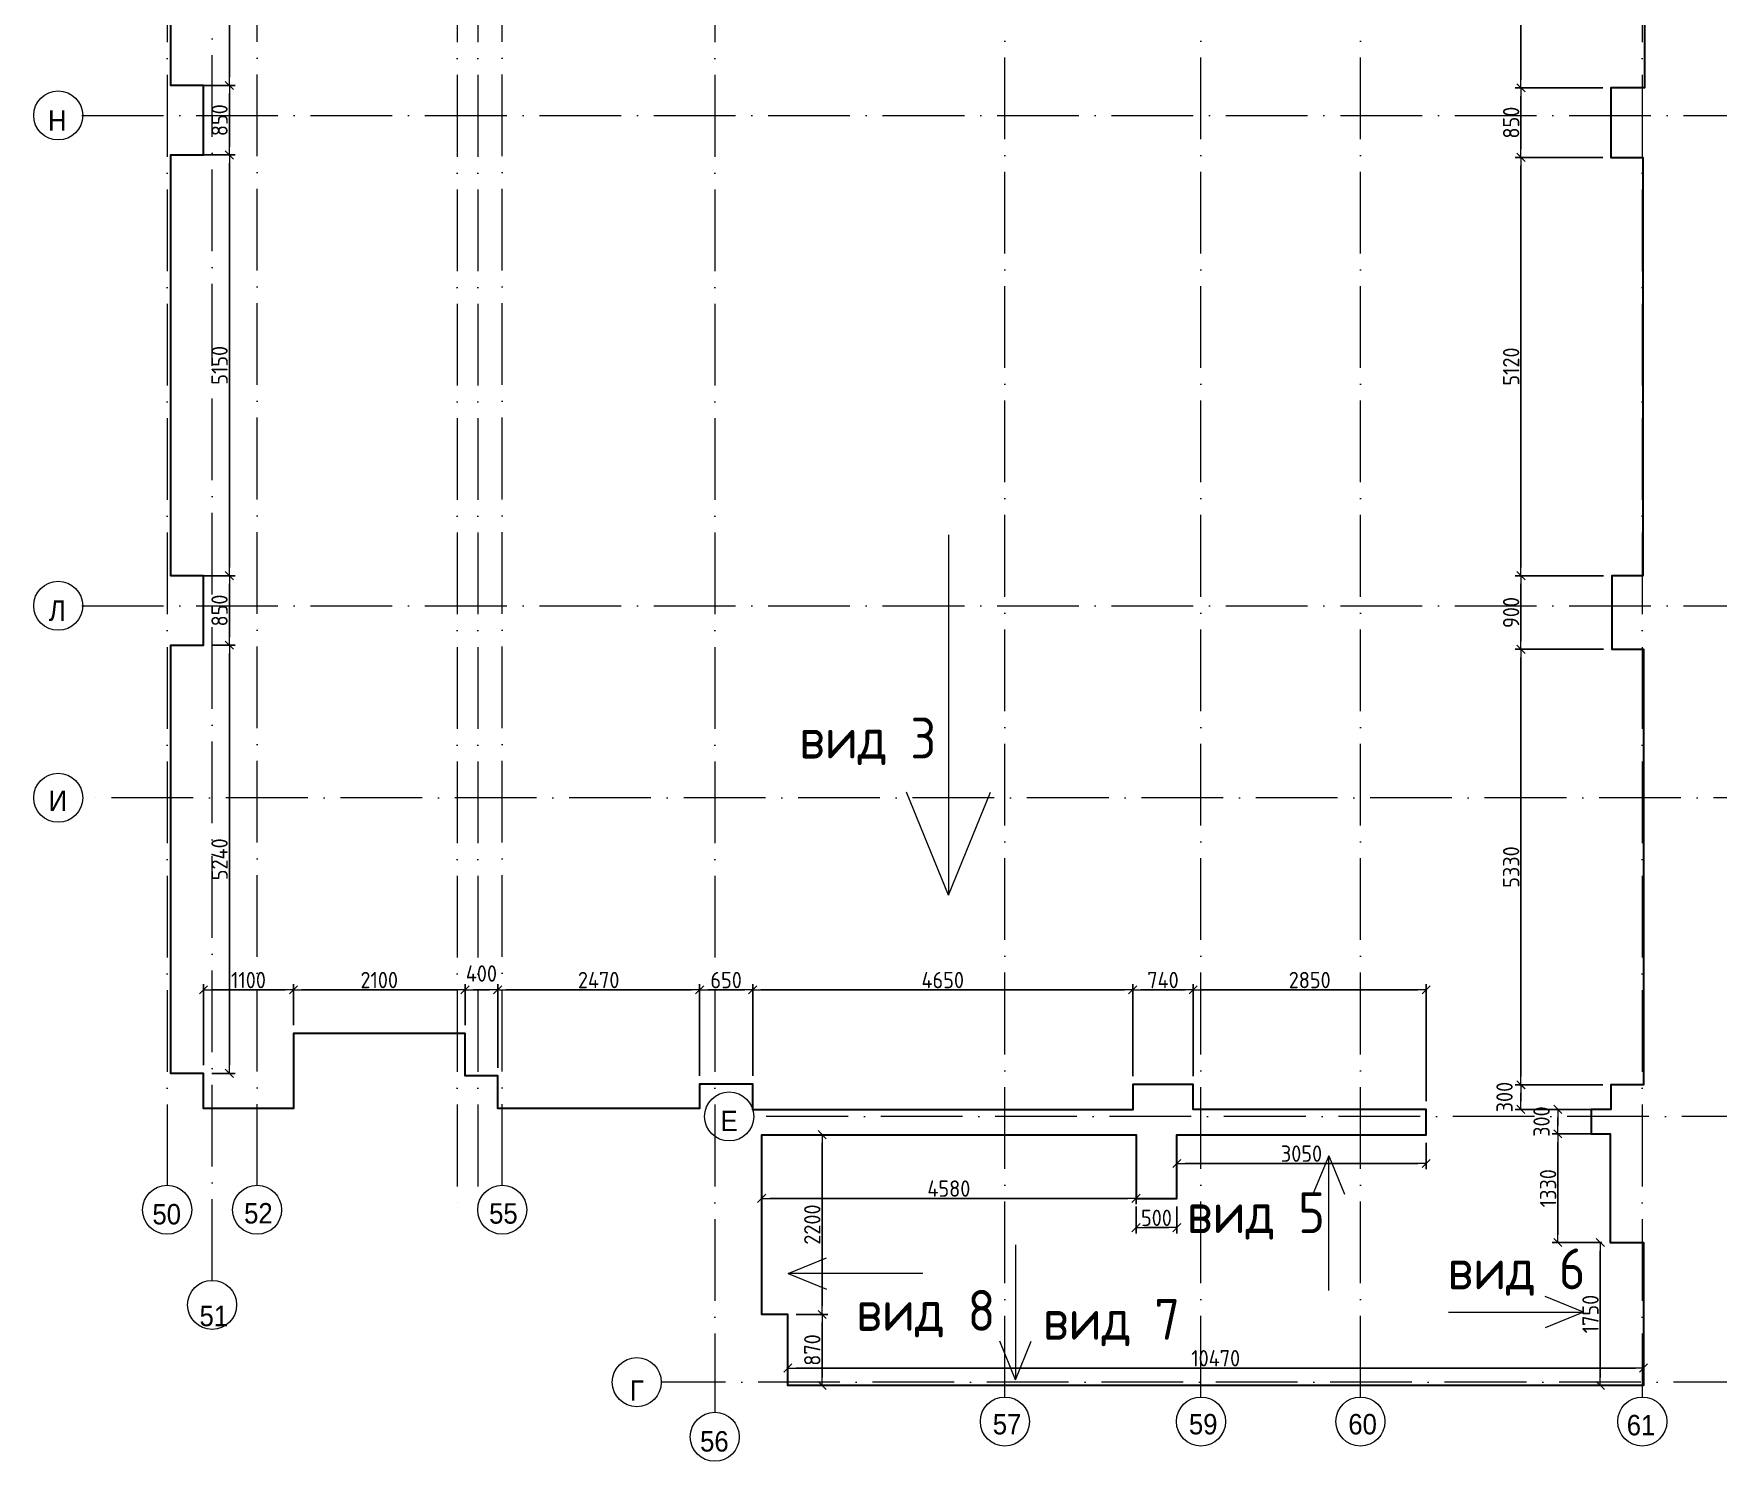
# Model space of a CAD drawing. Header units: millimetres. Extents: x 209 to 1046824, y -248937 to 510758.
# Drawn here: x 19713 to 40326, y -171466 to -153995 of the extents above; entities that cross this region are included whole.
import ezdxf

# ---------------------------------------------------------------- set-up
doc = ezdxf.new("R2010")
doc.units = ezdxf.units.MM
doc.linetypes.add('50_200_ШТРИХ_1Т_ш5_п1_п1_', pattern=[1400, 1000, -200, 0, -200])
for name, color, linetype, lineweight, true_color in [('Оси-1', 7, 'Continuous', 20, 0xaaaaaa), ('Оси-2', 7, 'Continuous', 9, 0xaaaaaa), ('Оси-3', 7, '50_200_ШТРИХ_1Т_ш5_п1_п1_', 9, 0xaaaaaa)]:
    doc.layers.add(name, color=color, linetype=linetype, lineweight=lineweight, true_color=true_color)
doc.layers.add('Основные линии', color=7, linetype='Continuous', lineweight=30)
doc.layers.add('Размеры', color=7, linetype='Continuous', lineweight=15)
doc.styles.add('Arial', font='arial.ttf', dxfattribs={"width": 0.9, "height": 500})
doc.styles.add('СПДС', font='isocpeur.ttf', dxfattribs={"width": 0.9})
doc.dimstyles.new('Размера А3', dxfattribs={"dimtxt": 200, "dimasz": 100, "dimexe": 70, "dimexo": 100, "dimgap": 20, "dimtad": 1, "dimdec": 0, "dimrnd": 10, "dimzin": 0, "dimdsep": 46, "dimtxsty": 'СПДС', "dimblk": 'ARROWHEAD_6', "dimcen": 1, "dimclrd": 256, "dimclre": 256, "dimclrt": 256, "dimazin": 0, "dimtfac": 1, "dimtdec": 0, "dimtmove": 2, "dimatfit": 3, "dimfxl": 1, "dimtolj": 1, "dimtzin": 0, "dimarcsym": 0})

# ---------------------------------------------------------------- blocks, each defined once
blk = doc.blocks.new('Ось сетки - Круг_Ø6_00__ISO-2_5_0_9K_-17386508-АИ_План этажа Радиаторы_2')
at = {"layer": 'Оси-1'}
blk.add_circle((0, 0), 3, dxfattribs=at)
blk = doc.blocks.new('ARROWHEAD_6')
at = {"color": 0, "linetype": 'Continuous'}
for p, q in [((0, 0), (-1, 0)), ((-0.5, -0.5), (0.5, 0.5))]:
    blk.add_line(p, q, dxfattribs=at)
blk = doc.blocks.new('*D2123')
at = {"layer": 'Defpoints', "color": 0, "lineweight": 30, "transparency": 16777216}
for p in [(21791, -161479), (22107, -161479), (21791, -166719)]:
    blk.add_point(p, dxfattribs=at)
at = {"layer": 'Размеры', "lineweight": -2, "transparency": 16777216}
for p, q in [((21891, -161479), (22177, -161479)), ((22107, -166619), (22107, -161579)), ((21891, -166719), (22177, -166719))]:
    blk.add_line(p, q, dxfattribs=at)
at = {"layer": 'Размеры', "lineweight": -2, "transparency": 16777216, "xscale": 100, "yscale": 100, "zscale": 100}
for p, rotation in [((22107, -161479), 90), ((22107, -166719), 270)]:
    blk.add_blockref('ARROWHEAD_6', p, dxfattribs=dict(at, rotation=rotation))
at = {"layer": 'Размеры', "transparency": 16777216, "insert": (21987, -164099), "char_height": 200, "attachment_point": 5, "rotation": 90, "style": 'СПДС'}
blk.add_mtext('\\A1;5240', dxfattribs=at)
blk = doc.blocks.new('*D2124')
at = {"layer": 'Defpoints', "color": 0, "lineweight": 30, "transparency": 16777216}
for p in [(21791, -160629), (22107, -160629), (21791, -161479)]:
    blk.add_point(p, dxfattribs=at)
at = {"layer": 'Размеры', "lineweight": -2, "transparency": 16777216}
for p, q in [((21891, -160629), (22177, -160629)), ((22107, -161379), (22107, -160729)), ((21891, -161479), (22177, -161479))]:
    blk.add_line(p, q, dxfattribs=at)
at = {"layer": 'Размеры', "lineweight": -2, "transparency": 16777216, "xscale": 100, "yscale": 100, "zscale": 100}
for p, rotation in [((22107, -160629), 90), ((22107, -161479), 270)]:
    blk.add_blockref('ARROWHEAD_6', p, dxfattribs=dict(at, rotation=rotation))
at = {"layer": 'Размеры', "transparency": 16777216, "insert": (21987, -161054), "char_height": 200, "attachment_point": 5, "rotation": 90, "style": 'СПДС'}
blk.add_mtext('\\A1;850', dxfattribs=at)
blk = doc.blocks.new('*D2125')
at = {"layer": 'Defpoints', "color": 0, "lineweight": 30, "transparency": 16777216}
for p in [(21391, -155479), (22107, -155479), (21391, -160629)]:
    blk.add_point(p, dxfattribs=at)
at = {"layer": 'Размеры', "lineweight": -2, "transparency": 16777216}
for p, q in [((21491, -155479), (22177, -155479)), ((22107, -160529), (22107, -155579)), ((21491, -160629), (22177, -160629))]:
    blk.add_line(p, q, dxfattribs=at)
at = {"layer": 'Размеры', "lineweight": -2, "transparency": 16777216, "xscale": 100, "yscale": 100, "zscale": 100}
for p, rotation in [((22107, -155479), 90), ((22107, -160629), 270)]:
    blk.add_blockref('ARROWHEAD_6', p, dxfattribs=dict(at, rotation=rotation))
at = {"layer": 'Размеры', "transparency": 16777216, "insert": (21987, -158054), "char_height": 200, "attachment_point": 5, "rotation": 90, "style": 'СПДС'}
blk.add_mtext('\\A1;5150', dxfattribs=at)
blk = doc.blocks.new('*D2126')
at = {"layer": 'Defpoints', "color": 0, "lineweight": 30, "transparency": 16777216}
for p in [(21791, -154629), (22107, -154629), (21791, -155479)]:
    blk.add_point(p, dxfattribs=at)
at = {"layer": 'Размеры', "lineweight": -2, "transparency": 16777216}
for p, q in [((21891, -154629), (22177, -154629)), ((22107, -155379), (22107, -154729)), ((21891, -155479), (22177, -155479))]:
    blk.add_line(p, q, dxfattribs=at)
at = {"layer": 'Размеры', "lineweight": -2, "transparency": 16777216, "xscale": 100, "yscale": 100, "zscale": 100}
for p, rotation in [((22107, -154629), 90), ((22107, -155479), 270)]:
    blk.add_blockref('ARROWHEAD_6', p, dxfattribs=dict(at, rotation=rotation))
at = {"layer": 'Размеры', "transparency": 16777216, "insert": (21987, -155054), "char_height": 200, "attachment_point": 5, "rotation": 90, "style": 'СПДС'}
blk.add_mtext('\\A1;850', dxfattribs=at)
blk = doc.blocks.new('*D2127')
at = {"layer": 'Defpoints', "color": 0, "lineweight": 30, "transparency": 16777216}
for p in [(21391, -149489), (22107, -149489), (21391, -154629)]:
    blk.add_point(p, dxfattribs=at)
at = {"layer": 'Размеры', "lineweight": -2, "transparency": 16777216}
for p, q in [((21491, -149489), (22177, -149489)), ((22107, -154529), (22107, -149589)), ((21491, -154629), (22177, -154629))]:
    blk.add_line(p, q, dxfattribs=at)
at = {"layer": 'Размеры', "lineweight": -2, "transparency": 16777216, "xscale": 100, "yscale": 100, "zscale": 100}
for p, rotation in [((22107, -149489), 90), ((22107, -154629), 270)]:
    blk.add_blockref('ARROWHEAD_6', p, dxfattribs=dict(at, rotation=rotation))
at = {"layer": 'Размеры', "transparency": 16777216, "insert": (21987, -152059), "char_height": 200, "attachment_point": 5, "rotation": 90, "style": 'СПДС'}
blk.add_mtext('\\A1;5140', dxfattribs=at)
blk = doc.blocks.new('*D2145')
at = {"layer": 'Defpoints', "color": 0, "lineweight": 30, "transparency": 16777216}
for p in [(39011, -149509), (37911, -154659), (39011, -154659)]:
    blk.add_point(p, dxfattribs=at)
at = {"layer": 'Размеры', "lineweight": -2, "transparency": 16777216}
for p, q in [((38911, -149509), (37841, -149509)), ((37911, -149609), (37911, -154559)), ((38911, -154659), (37841, -154659))]:
    blk.add_line(p, q, dxfattribs=at)
at = {"layer": 'Размеры', "lineweight": -2, "transparency": 16777216, "xscale": 100, "yscale": 100, "zscale": 100}
for p, rotation in [((37911, -149509), 90), ((37911, -154659), 270)]:
    blk.add_blockref('ARROWHEAD_6', p, dxfattribs=dict(at, rotation=rotation))
at = {"layer": 'Размеры', "transparency": 16777216, "insert": (37791, -152084), "char_height": 200, "attachment_point": 5, "rotation": 90, "style": 'СПДС'}
blk.add_mtext('\\A1;5150', dxfattribs=at)
blk = doc.blocks.new('*D2146')
at = {"layer": 'Defpoints', "color": 0, "lineweight": 30, "transparency": 16777216}
for p in [(39011, -154659), (37911, -155509), (39011, -155509)]:
    blk.add_point(p, dxfattribs=at)
at = {"layer": 'Размеры', "lineweight": -2, "transparency": 16777216}
for p, q in [((38911, -154659), (37841, -154659)), ((37911, -154759), (37911, -155409)), ((38911, -155509), (37841, -155509))]:
    blk.add_line(p, q, dxfattribs=at)
at = {"layer": 'Размеры', "lineweight": -2, "transparency": 16777216, "xscale": 100, "yscale": 100, "zscale": 100}
for p, rotation in [((37911, -154659), 90), ((37911, -155509), 270)]:
    blk.add_blockref('ARROWHEAD_6', p, dxfattribs=dict(at, rotation=rotation))
at = {"layer": 'Размеры', "transparency": 16777216, "insert": (37791, -155084), "char_height": 200, "attachment_point": 5, "rotation": 90, "style": 'СПДС'}
blk.add_mtext('\\A1;850', dxfattribs=at)
blk = doc.blocks.new('*D2147')
at = {"layer": 'Defpoints', "color": 0, "lineweight": 30, "transparency": 16777216}
for p in [(39011, -155509), (37911, -160629), (39021, -160629)]:
    blk.add_point(p, dxfattribs=at)
at = {"layer": 'Размеры', "lineweight": -2, "transparency": 16777216}
for p, q in [((38911, -155509), (37841, -155509)), ((37911, -155609), (37911, -160529)), ((38921, -160629), (37841, -160629))]:
    blk.add_line(p, q, dxfattribs=at)
at = {"layer": 'Размеры', "lineweight": -2, "transparency": 16777216, "xscale": 100, "yscale": 100, "zscale": 100}
for p, rotation in [((37911, -155509), 90), ((37911, -160629), 270)]:
    blk.add_blockref('ARROWHEAD_6', p, dxfattribs=dict(at, rotation=rotation))
at = {"layer": 'Размеры', "transparency": 16777216, "insert": (37791, -158069), "char_height": 200, "attachment_point": 5, "rotation": 90, "style": 'СПДС'}
blk.add_mtext('\\A1;5120', dxfattribs=at)
blk = doc.blocks.new('*D2148')
at = {"layer": 'Defpoints', "color": 0, "lineweight": 30, "transparency": 16777216}
for p in [(39021, -160629), (37911, -161529), (39021, -161529)]:
    blk.add_point(p, dxfattribs=at)
at = {"layer": 'Размеры', "lineweight": -2, "transparency": 16777216}
for p, q in [((38921, -160629), (37841, -160629)), ((37911, -160729), (37911, -161429)), ((38921, -161529), (37841, -161529))]:
    blk.add_line(p, q, dxfattribs=at)
at = {"layer": 'Размеры', "lineweight": -2, "transparency": 16777216, "xscale": 100, "yscale": 100, "zscale": 100}
for p, rotation in [((37911, -160629), 90), ((37911, -161529), 270)]:
    blk.add_blockref('ARROWHEAD_6', p, dxfattribs=dict(at, rotation=rotation))
at = {"layer": 'Размеры', "transparency": 16777216, "insert": (37791, -161079), "char_height": 200, "attachment_point": 5, "rotation": 90, "style": 'СПДС'}
blk.add_mtext('\\A1;900', dxfattribs=at)
blk = doc.blocks.new('*D2149')
at = {"layer": 'Defpoints', "color": 0, "lineweight": 30, "transparency": 16777216}
for p in [(39021, -161529), (37911, -166859), (39011, -166859)]:
    blk.add_point(p, dxfattribs=at)
at = {"layer": 'Размеры', "lineweight": -2, "transparency": 16777216}
for p, q in [((38921, -161529), (37841, -161529)), ((37911, -161629), (37911, -166759)), ((38911, -166859), (37841, -166859))]:
    blk.add_line(p, q, dxfattribs=at)
at = {"layer": 'Размеры', "lineweight": -2, "transparency": 16777216, "xscale": 100, "yscale": 100, "zscale": 100}
for p, rotation in [((37911, -161529), 90), ((37911, -166859), 270)]:
    blk.add_blockref('ARROWHEAD_6', p, dxfattribs=dict(at, rotation=rotation))
at = {"layer": 'Размеры', "transparency": 16777216, "insert": (37791, -164194), "char_height": 200, "attachment_point": 5, "rotation": 90, "style": 'СПДС'}
blk.add_mtext('\\A1;5330', dxfattribs=at)
blk = doc.blocks.new('*D2150')
at = {"layer": 'Defpoints', "color": 0, "lineweight": 30, "transparency": 16777216}
for p in [(22891, -165697), (22891, -166229), (21791, -166719)]:
    blk.add_point(p, dxfattribs=at)
at = {"layer": 'Размеры', "lineweight": -2, "transparency": 16777216}
for p, q in [((21791, -166619), (21791, -165627)), ((21891, -165697), (22791, -165697)), ((22891, -166129), (22891, -165627))]:
    blk.add_line(p, q, dxfattribs=at)
at = {"layer": 'Размеры', "lineweight": -2, "transparency": 16777216, "xscale": 100, "yscale": 100, "zscale": 100, "rotation": 180}
blk.add_blockref('ARROWHEAD_6', (21791, -165697), dxfattribs=at)
at = {"layer": 'Размеры', "lineweight": -2, "transparency": 16777216, "xscale": 100, "yscale": 100, "zscale": 100}
blk.add_blockref('ARROWHEAD_6', (22891, -165697), dxfattribs=at)
at = {"layer": 'Размеры', "transparency": 16777216, "insert": (22341, -165577), "char_height": 200, "attachment_point": 5, "style": 'СПДС'}
blk.add_mtext('\\A1;1100', dxfattribs=at)
blk = doc.blocks.new('*D2151')
at = {"layer": 'Defpoints', "color": 0, "lineweight": 30, "transparency": 16777216}
for p in [(24991, -165697), (22891, -166229), (24991, -166229)]:
    blk.add_point(p, dxfattribs=at)
at = {"layer": 'Размеры', "lineweight": -2, "transparency": 16777216}
for p, q in [((22891, -166129), (22891, -165627)), ((22991, -165697), (24891, -165697)), ((24991, -166129), (24991, -165627))]:
    blk.add_line(p, q, dxfattribs=at)
at = {"layer": 'Размеры', "lineweight": -2, "transparency": 16777216, "xscale": 100, "yscale": 100, "zscale": 100, "rotation": 180}
blk.add_blockref('ARROWHEAD_6', (22891, -165697), dxfattribs=at)
at = {"layer": 'Размеры', "lineweight": -2, "transparency": 16777216, "xscale": 100, "yscale": 100, "zscale": 100}
blk.add_blockref('ARROWHEAD_6', (24991, -165697), dxfattribs=at)
at = {"layer": 'Размеры', "transparency": 16777216, "insert": (23941, -165577), "char_height": 200, "attachment_point": 5, "style": 'СПДС'}
blk.add_mtext('\\A1;2100', dxfattribs=at)
blk = doc.blocks.new('*D2152')
at = {"layer": 'Defpoints', "color": 0, "lineweight": 30, "transparency": 16777216}
for p in [(25391, -165697), (24991, -166229), (25391, -166749)]:
    blk.add_point(p, dxfattribs=at)
at = {"layer": 'Размеры', "lineweight": -2, "transparency": 16777216}
for p, q in [((24991, -166129), (24991, -165627)), ((25091, -165697), (25291, -165697)), ((25391, -166649), (25391, -165627))]:
    blk.add_line(p, q, dxfattribs=at)
at = {"layer": 'Размеры', "lineweight": -2, "transparency": 16777216, "xscale": 100, "yscale": 100, "zscale": 100, "rotation": 180}
blk.add_blockref('ARROWHEAD_6', (24991, -165697), dxfattribs=at)
at = {"layer": 'Размеры', "lineweight": -2, "transparency": 16777216, "xscale": 100, "yscale": 100, "zscale": 100}
blk.add_blockref('ARROWHEAD_6', (25391, -165697), dxfattribs=at)
at = {"layer": 'Размеры', "transparency": 16777216, "insert": (25191, -165497), "char_height": 200, "attachment_point": 5, "style": 'СПДС'}
blk.add_mtext('\\A1;400', dxfattribs=at)
blk = doc.blocks.new('*D2153')
at = {"layer": 'Defpoints', "color": 0, "lineweight": 30, "transparency": 16777216}
for p in [(27861, -165697), (25391, -166749), (27861, -166849)]:
    blk.add_point(p, dxfattribs=at)
at = {"layer": 'Размеры', "lineweight": -2, "transparency": 16777216}
for p, q in [((25391, -166649), (25391, -165627)), ((25491, -165697), (27761, -165697)), ((27861, -166749), (27861, -165627))]:
    blk.add_line(p, q, dxfattribs=at)
at = {"layer": 'Размеры', "lineweight": -2, "transparency": 16777216, "xscale": 100, "yscale": 100, "zscale": 100, "rotation": 180}
blk.add_blockref('ARROWHEAD_6', (25391, -165697), dxfattribs=at)
at = {"layer": 'Размеры', "lineweight": -2, "transparency": 16777216, "xscale": 100, "yscale": 100, "zscale": 100}
blk.add_blockref('ARROWHEAD_6', (27861, -165697), dxfattribs=at)
at = {"layer": 'Размеры', "transparency": 16777216, "insert": (26626, -165577), "char_height": 200, "attachment_point": 5, "style": 'СПДС'}
blk.add_mtext('\\A1;2470', dxfattribs=at)
blk = doc.blocks.new('*D2154')
at = {"layer": 'Defpoints', "color": 0, "lineweight": 30, "transparency": 16777216}
for p in [(28511, -165697), (27861, -166849), (28511, -166849)]:
    blk.add_point(p, dxfattribs=at)
at = {"layer": 'Размеры', "lineweight": -2, "transparency": 16777216}
for p, q in [((27861, -166749), (27861, -165627)), ((27961, -165697), (28411, -165697)), ((28511, -166749), (28511, -165627))]:
    blk.add_line(p, q, dxfattribs=at)
at = {"layer": 'Размеры', "lineweight": -2, "transparency": 16777216, "xscale": 100, "yscale": 100, "zscale": 100, "rotation": 180}
blk.add_blockref('ARROWHEAD_6', (27861, -165697), dxfattribs=at)
at = {"layer": 'Размеры', "lineweight": -2, "transparency": 16777216, "xscale": 100, "yscale": 100, "zscale": 100}
blk.add_blockref('ARROWHEAD_6', (28511, -165697), dxfattribs=at)
at = {"layer": 'Размеры', "transparency": 16777216, "insert": (28186, -165577), "char_height": 200, "attachment_point": 5, "style": 'СПДС'}
blk.add_mtext('\\A1;650', dxfattribs=at)
blk = doc.blocks.new('*D2155')
at = {"layer": 'Defpoints', "color": 0, "lineweight": 30, "transparency": 16777216}
for p in [(33161, -165697), (28511, -166849), (33161, -166849)]:
    blk.add_point(p, dxfattribs=at)
at = {"layer": 'Размеры', "lineweight": -2, "transparency": 16777216}
for p, q in [((28511, -166749), (28511, -165627)), ((28611, -165697), (33061, -165697)), ((33161, -166749), (33161, -165627))]:
    blk.add_line(p, q, dxfattribs=at)
at = {"layer": 'Размеры', "lineweight": -2, "transparency": 16777216, "xscale": 100, "yscale": 100, "zscale": 100, "rotation": 180}
blk.add_blockref('ARROWHEAD_6', (28511, -165697), dxfattribs=at)
at = {"layer": 'Размеры', "lineweight": -2, "transparency": 16777216, "xscale": 100, "yscale": 100, "zscale": 100}
blk.add_blockref('ARROWHEAD_6', (33161, -165697), dxfattribs=at)
at = {"layer": 'Размеры', "transparency": 16777216, "insert": (30836, -165577), "char_height": 200, "attachment_point": 5, "style": 'СПДС'}
blk.add_mtext('\\A1;4650', dxfattribs=at)
blk = doc.blocks.new('*D2156')
at = {"layer": 'Defpoints', "color": 0, "lineweight": 30, "transparency": 16777216}
for p in [(33901, -165697), (33161, -166854), (33901, -166854)]:
    blk.add_point(p, dxfattribs=at)
at = {"layer": 'Размеры', "lineweight": -2, "transparency": 16777216}
for p, q in [((33161, -166754), (33161, -165627)), ((33261, -165697), (33801, -165697)), ((33901, -166754), (33901, -165627))]:
    blk.add_line(p, q, dxfattribs=at)
at = {"layer": 'Размеры', "lineweight": -2, "transparency": 16777216, "xscale": 100, "yscale": 100, "zscale": 100, "rotation": 180}
blk.add_blockref('ARROWHEAD_6', (33161, -165697), dxfattribs=at)
at = {"layer": 'Размеры', "lineweight": -2, "transparency": 16777216, "xscale": 100, "yscale": 100, "zscale": 100}
blk.add_blockref('ARROWHEAD_6', (33901, -165697), dxfattribs=at)
at = {"layer": 'Размеры', "transparency": 16777216, "insert": (33531, -165577), "char_height": 200, "attachment_point": 5, "style": 'СПДС'}
blk.add_mtext('\\A1;740', dxfattribs=at)
blk = doc.blocks.new('*D2157')
at = {"layer": 'Defpoints', "color": 0, "lineweight": 30, "transparency": 16777216}
for p in [(36751, -165697), (33901, -166854), (36751, -167159)]:
    blk.add_point(p, dxfattribs=at)
at = {"layer": 'Размеры', "lineweight": -2, "transparency": 16777216}
for p, q in [((33901, -166754), (33901, -165627)), ((34001, -165697), (36651, -165697)), ((36751, -167059), (36751, -165627))]:
    blk.add_line(p, q, dxfattribs=at)
at = {"layer": 'Размеры', "lineweight": -2, "transparency": 16777216, "xscale": 100, "yscale": 100, "zscale": 100, "rotation": 180}
blk.add_blockref('ARROWHEAD_6', (33901, -165697), dxfattribs=at)
at = {"layer": 'Размеры', "lineweight": -2, "transparency": 16777216, "xscale": 100, "yscale": 100, "zscale": 100}
blk.add_blockref('ARROWHEAD_6', (36751, -165697), dxfattribs=at)
at = {"layer": 'Размеры', "transparency": 16777216, "insert": (35326, -165577), "char_height": 200, "attachment_point": 5, "style": 'СПДС'}
blk.add_mtext('\\A1;2850', dxfattribs=at)
blk = doc.blocks.new('*D2158')
at = {"layer": 'Defpoints', "color": 0, "lineweight": 30, "transparency": 16777216}
for p in [(28621, -167793), (33201, -167859), (33201, -168249)]:
    blk.add_point(p, dxfattribs=at)
at = {"layer": 'Размеры', "lineweight": -2, "transparency": 16777216}
for p, q in [((28621, -167893), (28621, -168319)), ((33201, -167959), (33201, -168319)), ((28721, -168249), (33101, -168249))]:
    blk.add_line(p, q, dxfattribs=at)
at = {"layer": 'Размеры', "lineweight": -2, "transparency": 16777216, "xscale": 100, "yscale": 100, "zscale": 100, "rotation": 180}
blk.add_blockref('ARROWHEAD_6', (28621, -168249), dxfattribs=at)
at = {"layer": 'Размеры', "lineweight": -2, "transparency": 16777216, "xscale": 100, "yscale": 100, "zscale": 100}
blk.add_blockref('ARROWHEAD_6', (33201, -168249), dxfattribs=at)
at = {"layer": 'Размеры', "transparency": 16777216, "insert": (30911, -168129), "char_height": 200, "attachment_point": 5, "style": 'СПДС'}
blk.add_mtext('\\A1;4580', dxfattribs=at)
blk = doc.blocks.new('*D2159')
at = {"layer": 'Defpoints', "color": 0, "lineweight": 30, "transparency": 16777216}
for p in [(33201, -168249), (33701, -168249), (33701, -168607)]:
    blk.add_point(p, dxfattribs=at)
at = {"layer": 'Размеры', "lineweight": -2, "transparency": 16777216}
for p, q in [((33201, -168349), (33201, -168677)), ((33701, -168349), (33701, -168677)), ((33301, -168607), (33601, -168607))]:
    blk.add_line(p, q, dxfattribs=at)
at = {"layer": 'Размеры', "lineweight": -2, "transparency": 16777216, "xscale": 100, "yscale": 100, "zscale": 100, "rotation": 180}
blk.add_blockref('ARROWHEAD_6', (33201, -168607), dxfattribs=at)
at = {"layer": 'Размеры', "lineweight": -2, "transparency": 16777216, "xscale": 100, "yscale": 100, "zscale": 100}
blk.add_blockref('ARROWHEAD_6', (33701, -168607), dxfattribs=at)
at = {"layer": 'Размеры', "transparency": 16777216, "insert": (33451, -168487), "char_height": 200, "attachment_point": 5, "style": 'СПДС'}
blk.add_mtext('\\A1;500', dxfattribs=at)
blk = doc.blocks.new('*D2160')
at = {"layer": 'Defpoints', "color": 0, "lineweight": 30, "transparency": 16777216}
for p in [(36751, -167469), (36751, -167821), (33701, -168249)]:
    blk.add_point(p, dxfattribs=at)
at = {"layer": 'Размеры', "lineweight": -2, "transparency": 16777216}
for p, q in [((36751, -167569), (36751, -167891)), ((33701, -168149), (33701, -167751)), ((33801, -167821), (36651, -167821))]:
    blk.add_line(p, q, dxfattribs=at)
at = {"layer": 'Размеры', "lineweight": -2, "transparency": 16777216, "xscale": 100, "yscale": 100, "zscale": 100, "rotation": 180}
blk.add_blockref('ARROWHEAD_6', (33701, -167821), dxfattribs=at)
at = {"layer": 'Размеры', "lineweight": -2, "transparency": 16777216, "xscale": 100, "yscale": 100, "zscale": 100}
blk.add_blockref('ARROWHEAD_6', (36751, -167821), dxfattribs=at)
at = {"layer": 'Размеры', "transparency": 16777216, "insert": (35226, -167701), "char_height": 200, "attachment_point": 5, "style": 'СПДС'}
blk.add_mtext('\\A1;3050', dxfattribs=at)
blk = doc.blocks.new('*D2161')
at = {"layer": 'Defpoints', "color": 0, "lineweight": 30, "transparency": 16777216}
for p in [(39001, -168789), (38882, -170539), (39001, -170539)]:
    blk.add_point(p, dxfattribs=at)
at = {"layer": 'Размеры', "lineweight": -2, "transparency": 16777216}
for p, q in [((38901, -168789), (38812, -168789)), ((38882, -168889), (38882, -170439)), ((38901, -170539), (38812, -170539))]:
    blk.add_line(p, q, dxfattribs=at)
at = {"layer": 'Размеры', "lineweight": -2, "transparency": 16777216, "xscale": 100, "yscale": 100, "zscale": 100}
for p, rotation in [((38882, -168789), 90), ((38882, -170539), 270)]:
    blk.add_blockref('ARROWHEAD_6', p, dxfattribs=dict(at, rotation=rotation))
at = {"layer": 'Размеры', "transparency": 16777216, "insert": (38762, -169664), "char_height": 200, "attachment_point": 5, "rotation": 90, "style": 'СПДС'}
blk.add_mtext('\\A1;1750', dxfattribs=at)
blk = doc.blocks.new('*D2162')
at = {"layer": 'Defpoints', "color": 0, "lineweight": 30, "transparency": 16777216}
for p in [(38363, -167459), (39001, -167459), (39001, -168789)]:
    blk.add_point(p, dxfattribs=at)
at = {"layer": 'Размеры', "lineweight": -2, "transparency": 16777216}
for p, q in [((38901, -167459), (38293, -167459)), ((38363, -168689), (38363, -167559)), ((38901, -168789), (38293, -168789))]:
    blk.add_line(p, q, dxfattribs=at)
at = {"layer": 'Размеры', "lineweight": -2, "transparency": 16777216, "xscale": 100, "yscale": 100, "zscale": 100}
for p, rotation in [((38363, -167459), 90), ((38363, -168789), 270)]:
    blk.add_blockref('ARROWHEAD_6', p, dxfattribs=dict(at, rotation=rotation))
at = {"layer": 'Размеры', "transparency": 16777216, "insert": (38243, -168124), "char_height": 200, "attachment_point": 5, "rotation": 90, "style": 'СПДС'}
blk.add_mtext('\\A1;1330', dxfattribs=at)
blk = doc.blocks.new('*D2163')
at = {"layer": 'Defpoints', "color": 0, "lineweight": 30, "transparency": 16777216}
for p in [(38363, -167159), (38771, -167159), (38771, -167459)]:
    blk.add_point(p, dxfattribs=at)
at = {"layer": 'Размеры', "lineweight": -2, "transparency": 16777216}
for p, q in [((38671, -167159), (38293, -167159)), ((38363, -167359), (38363, -167259)), ((38671, -167459), (38293, -167459))]:
    blk.add_line(p, q, dxfattribs=at)
at = {"layer": 'Размеры', "lineweight": -2, "transparency": 16777216, "xscale": 100, "yscale": 100, "zscale": 100}
for p, rotation in [((38363, -167159), 90), ((38363, -167459), 270)]:
    blk.add_blockref('ARROWHEAD_6', p, dxfattribs=dict(at, rotation=rotation))
at = {"layer": 'Размеры', "transparency": 16777216, "insert": (38163, -167309), "char_height": 200, "attachment_point": 5, "rotation": 90, "style": 'СПДС'}
blk.add_mtext('\\A1;300', dxfattribs=at)
blk = doc.blocks.new('*D2164')
at = {"layer": 'Defpoints', "color": 0, "lineweight": 30, "transparency": 16777216}
for p in [(37910, -166859), (39011, -166859), (39011, -167159)]:
    blk.add_point(p, dxfattribs=at)
at = {"layer": 'Размеры', "lineweight": -2, "transparency": 16777216}
for p, q in [((38911, -166859), (37840, -166859)), ((37910, -167059), (37910, -166959)), ((38911, -167159), (37840, -167159))]:
    blk.add_line(p, q, dxfattribs=at)
at = {"layer": 'Размеры', "lineweight": -2, "transparency": 16777216, "xscale": 100, "yscale": 100, "zscale": 100}
for p, rotation in [((37910, -166859), 90), ((37910, -167159), 270)]:
    blk.add_blockref('ARROWHEAD_6', p, dxfattribs=dict(at, rotation=rotation))
at = {"layer": 'Размеры', "transparency": 16777216, "insert": (37710, -167009), "char_height": 200, "attachment_point": 5, "rotation": 90, "style": 'СПДС'}
blk.add_mtext('\\A1;300', dxfattribs=at)
blk = doc.blocks.new('*D2165')
at = {"layer": 'Defpoints', "color": 0, "lineweight": 30, "transparency": 16777216}
for p in [(28941, -170325), (39411, -170325), (39411, -170325)]:
    blk.add_point(p, dxfattribs=at)
at = {"layer": 'Размеры', "lineweight": -2, "transparency": 16777216}
for p, q in [((28941, -170225), (28941, -170255)), ((39411, -170225), (39411, -170255)), ((29041, -170325), (39311, -170325))]:
    blk.add_line(p, q, dxfattribs=at)
at = {"layer": 'Размеры', "lineweight": -2, "transparency": 16777216, "xscale": 100, "yscale": 100, "zscale": 100, "rotation": 180}
blk.add_blockref('ARROWHEAD_6', (28941, -170325), dxfattribs=at)
at = {"layer": 'Размеры', "lineweight": -2, "transparency": 16777216, "xscale": 100, "yscale": 100, "zscale": 100}
blk.add_blockref('ARROWHEAD_6', (39411, -170325), dxfattribs=at)
at = {"layer": 'Размеры', "transparency": 16777216, "insert": (34176, -170205), "char_height": 200, "attachment_point": 5, "style": 'СПДС'}
blk.add_mtext('\\A1;10470', dxfattribs=at)
blk = doc.blocks.new('*D2166')
at = {"layer": 'Defpoints', "color": 0, "lineweight": 30, "transparency": 16777216}
for p in [(28941, -169669), (29360, -169669), (28941, -170539)]:
    blk.add_point(p, dxfattribs=at)
at = {"layer": 'Размеры', "lineweight": -2, "transparency": 16777216}
for p, q in [((29041, -169669), (29430, -169669)), ((29360, -170439), (29360, -169769)), ((29041, -170539), (29430, -170539))]:
    blk.add_line(p, q, dxfattribs=at)
at = {"layer": 'Размеры', "lineweight": -2, "transparency": 16777216, "xscale": 100, "yscale": 100, "zscale": 100}
for p, rotation in [((29360, -169669), 90), ((29360, -170539), 270)]:
    blk.add_blockref('ARROWHEAD_6', p, dxfattribs=dict(at, rotation=rotation))
at = {"layer": 'Размеры', "transparency": 16777216, "insert": (29240, -170104), "char_height": 200, "attachment_point": 5, "rotation": 90, "style": 'СПДС'}
blk.add_mtext('\\A1;870', dxfattribs=at)
blk = doc.blocks.new('*D2167')
at = {"layer": 'Defpoints', "color": 0, "lineweight": 30, "transparency": 16777216}
for p in [(28941, -167469), (29360, -167469), (28941, -169669)]:
    blk.add_point(p, dxfattribs=at)
at = {"layer": 'Размеры', "lineweight": -2, "transparency": 16777216}
for p, q in [((29041, -167469), (29430, -167469)), ((29360, -169569), (29360, -167569)), ((29041, -169669), (29430, -169669))]:
    blk.add_line(p, q, dxfattribs=at)
at = {"layer": 'Размеры', "lineweight": -2, "transparency": 16777216, "xscale": 100, "yscale": 100, "zscale": 100}
for p, rotation in [((29360, -167469), 90), ((29360, -169669), 270)]:
    blk.add_blockref('ARROWHEAD_6', p, dxfattribs=dict(at, rotation=rotation))
at = {"layer": 'Размеры', "transparency": 16777216, "insert": (29240, -168569), "char_height": 200, "attachment_point": 5, "rotation": 90, "style": 'СПДС'}
blk.add_mtext('\\A1;2200', dxfattribs=at)

msp = doc.modelspace()

# ---------------------------------------------------------------- linework, layer by layer
at = {"layer": 'Оси-3'}
for p, q in [((21346.1, -132098.9), (21346.1, -168094.6)), ((21896.1, -169259.3), (21896.1, -132098.9)), ((22446.1, -168094.6), (22446.1, -132098.9)), ((24896.1, -132098.9), (24896.1, -168414.1)), ((25146.1, -132098.9), (25146.1, -168414.1)), ((28046.1, -132098.9), (28046.1, -170866.3)), ((31596.1, -170686.3), (31596.1, -132098.9)), ((33996.1, -170686.3), (33996.1, -132098.9)), ((35946.1, -170686.3), (35946.1, -132098.9)), ((39396.1, -132098.9), (39396.1, -170686.3)), ((25446.1, -168094.6), (25446.1, -135466.4)), ((20300.1, -154996.3), (43669.1, -154996.3)), ((20300.1, -160996.3), (43669.1, -160996.3)), ((58068.2, -163346.3), (20300.1, -163346.3)), ((46478.3, -167246.3), (28522.8, -167246.3)), ((46377.7, -170497.7), (27391.8, -170497.7))]:
    msp.add_line(p, q, dxfattribs=at)
at = {"layer": 'Основные линии', "color": 18, "true_color": 0x000000}
for p, q in [((21391.1, -154629.1), (21391.1, -149489.1)), ((21791.1, -154629.1), (21391.1, -154629.1)), ((21791.1, -155479.1), (21791.1, -154629.1)), ((21391.1, -155629.1), (21391.1, -155479.1)), ((21391.1, -155479.1), (21791.1, -155479.1)), ((21391.1, -160629.1), (21391.1, -155629.1)), ((21791.1, -160629.1), (21391.1, -160629.1)), ((21791.1, -161479.1), (21791.1, -160629.1)), ((21391.1, -166719.1), (21391.1, -161479.1)), ((21391.1, -161479.1), (21791.1, -161479.1)), ((24991.1, -166229.1), (22891.1, -166229.1)), ((22891.1, -166229.1), (22891.1, -167149.1)), ((24991.1, -166749.1), (24991.1, -166229.1)), ((21791.1, -166719.1), (21391.1, -166719.1)), ((21791.1, -167149.1), (21791.1, -166719.1)), ((25391.1, -166749.1), (24991.1, -166749.1)), ((25391.1, -167149.1), (25391.1, -166749.1)), ((22891.1, -167149.1), (21791.1, -167149.1)), ((27861.1, -167149.1), (25391.1, -167149.1))]:
    msp.add_line(p, q, dxfattribs=at)
at = {"layer": 'Основные линии', "color": 0}
msp.add_lwpolyline([(39421.1, -149509.1), (39421.1, -154659.1), (39011.1, -154659.1), (39011.1, -155509.1), (39401.1, -155509.1), (39401.1, -160629.1), (39021.1, -160629.1), (39021.1, -161529.1), (39411.1, -161529.1), (39411.1, -166859.1), (39011.1, -166859.1), (39011.1, -167159.1), (38771.1, -167159.1), (38771.1, -167459.1), (39001.1, -167459.1), (39001.1, -168789.1), (39411.1, -168789.1), (39411.1, -170539.1), (28941.1, -170539.1), (28941.1, -169669.1), (28621.1, -169669.1), (28621.1, -167469.1), (33201.1, -167469.1), (33201.1, -168249.1), (33701.1, -168249.1), (33701.1, -167469.1), (36751.1, -167469.1), (36751.1, -167159.1), (33901.1, -167159.1), (33901.1, -166854.1), (33161.1, -166854.1), (33161.1, -167164.1), (28511.1, -167164.1), (28511.1, -166849.1), (27861.1, -166849.1), (27861.1, -167149.1), (25391.1, -167149.1), (25391.1, -166749.1), (24991.1, -166749.1), (24991.1, -166229.1), (22891.1, -166229.1), (22891.1, -167149.1), (21791.1, -167149.1), (21791.1, -166719.1), (21391.1, -166719.1), (21391.1, -161479.1), (21791.1, -161479.1), (21791.1, -160629.1), (21391.1, -160629.1), (21391.1, -155479.1), (21791.1, -155479.1), (21791.1, -154629.1), (21391.1, -154629.1), (21391.1, -149489.1)], dxfattribs=at)
at = {"layer": 'Основные линии', "color": 18, "true_color": 0x000000}
for points in [[(39421.1, -149509.1), (39421.1, -154659.1), (39011.1, -154659.1), (39011.1, -155509.1), (39401.1, -155509.1), (39401.1, -160629.1), (39021.1, -160629.1), (39021.1, -161529.1), (39411.1, -161529.1), (39411.1, -166859.1), (39011.1, -166859.1), (39011.1, -167159.1), (38771.1, -167159.1), (38771.1, -167459.1), (39001.1, -167459.1), (39001.1, -168789.1), (39411.1, -168789.1), (39411.1, -170539.1), (28941.1, -170539.1), (28941.1, -169669.1), (28621.1, -169669.1), (28621.1, -167469.1), (33201.1, -167469.1), (33201.1, -168249.1), (33701.1, -168249.1), (33701.1, -167469.1), (36751.1, -167469.1)], [(33901.1, -167159.1), (33901.1, -166854.1), (33161.1, -166854.1), (33161.1, -167164.1), (28511.1, -167164.1), (28511.1, -166849.1), (27861.1, -166849.1), (27861.1, -167149.1), (27711.1, -167149.1), (27711.1, -167149.1)], [(36751.1, -167469.1), (36751.1, -167159.1), (33901.1, -167159.1)]]:
    msp.add_lwpolyline(points, dxfattribs=at)
at = {"layer": 'Размеры'}
for points in [[(30906, -160126.5), (30906, -164536.6)], [(30906, -164536.6), (30392.4, -163278)], [(30906, -164536.6), (31419.6, -163278)], [(35558.5, -167726), (35366.4, -168196.9)], [(35558.5, -169376.1), (35558.5, -167726)], [(35558.5, -167726), (35750.7, -168196.9)], [(31727.1, -168818.5), (31727.1, -170468.6)], [(28944, -169167.1), (29414.9, -168974.9)], [(30594.1, -169167.1), (28944, -169167.1)], [(28944, -169167.1), (29414.9, -169359.3)], [(37026.5, -169642), (38676.6, -169642)], [(38676.6, -169642), (38205.7, -169449.8)], [(38676.6, -169642), (38205.7, -169834.1)], [(31727.1, -170468.6), (31535, -169997.7)], [(31727.1, -170468.6), (31919.3, -169997.7)]]:
    msp.add_lwpolyline(points, dxfattribs=at)

# ---------------------------------------------------------------- block references
at = {"layer": 'Оси-1', "xscale": 100, "yscale": 100, "zscale": 100}
for p, rotation in [((20013, -154996.3), 269.9999999999995), ((20013, -160996.3), 269.9999999999995), ((20013, -163346.3), 89.99999999999982), ((28222.8, -167246.3), 89.99999999999982), ((21346.1, -168387.6), 180), ((27091.8, -170497.7), 89.99999999999982), ((28046.1, -171166.3), 180), ((39396.1, -170979.3), 180)]:
    msp.add_blockref('Ось сетки - Круг_Ø6_00__ISO-2_5_0_9K_-17386508-АИ_План этажа Радиаторы_2', p, dxfattribs=dict(at, rotation=rotation))
for p in [(22446.1, -168387.6), (25446.1, -168387.6), (21896.1, -169552.3), (31596.1, -170979.3), (33996.1, -170979.3), (35946.1, -170979.3)]:
    msp.add_blockref('Ось сетки - Круг_Ø6_00__ISO-2_5_0_9K_-17386508-АИ_План этажа Радиаторы_2', p, dxfattribs=at)

# ---------------------------------------------------------------- texts
at = {"layer": 'Оси-2', "char_height": 250, "attachment_point": 5, "line_spacing_factor": 0.936439, "style": 'Arial'}
for s, insert, width in [('\\pxqc,t4.572,9.144,13.716,18.288,22.86,27.432,32.004,36.576,41.148,45.72,50.292,54.864,59.436,64.008,68.58,73.152,77.724,82.296,86.868,91.44,96.012,100.584,105.156,109.728,114.3,118.872,123.444,128.016,132.588,137.16,141.732,146.304;{Н}', (20001.5, -155058.1), 464.4), ('\\pxqc,t4.572,9.144,13.716,18.288,22.86,27.432,32.004,36.576,41.148,45.72,50.292,54.864,59.436,64.008,68.58,73.152,77.724,82.296,86.868,91.44,96.012,100.584,105.156,109.728,114.3,118.872,123.444,128.016,132.588,137.16,141.732,146.304;{Л}', (20002.4, -161058.1), 428.4), ('\\pxqc,t4.572,9.144,13.716,18.288,22.86,27.432,32.004,36.576,41.148,45.72,50.292,54.864,59.436,64.008,68.58,73.152,77.724,82.296,86.868,91.44,96.012,100.584,105.156,109.728,114.3,118.872,123.444,128.016,132.588,137.16,141.732,146.304;{И}', (20008.3, -163382.1), 464.4), ('\\pxqc,t4.572,9.144,13.716,18.288,22.86,27.432,32.004,36.576,41.148,45.72,50.292,54.864,59.436,64.008,68.58,73.152,77.724,82.296,86.868,91.44,96.012,100.584,105.156,109.728,114.3,118.872,123.444,128.016,132.588,137.16,141.732,146.304;{Е}', (28222.5, -167300.7), 428.4), ('\\pxqc,t4.572,9.144,13.716,18.288,22.86,27.432,32.004,36.576,41.148,45.72,50.292,54.864,59.436,64.008,68.58,73.152,77.724,82.296,86.868,91.44,96.012,100.584,105.156,109.728,114.3,118.872,123.444,128.016,132.588,137.16,141.732,146.304;{50}', (21340.5, -168444), 702), ('\\pxqc,t4.572,9.144,13.716,18.288,22.86,27.432,32.004,36.576,41.148,45.72,50.292,54.864,59.436,64.008,68.58,73.152,77.724,82.296,86.868,91.44,96.012,100.584,105.156,109.728,114.3,118.872,123.444,128.016,132.588,137.16,141.732,146.304;{52}', (22462.5, -168432.8), 702), ('\\pxqc,t4.572,9.144,13.716,18.288,22.86,27.432,32.004,36.576,41.148,45.72,50.292,54.864,59.436,64.008,68.58,73.152,77.724,82.296,86.868,91.44,96.012,100.584,105.156,109.728,114.3,118.872,123.444,128.016,132.588,137.16,141.732,146.304;{55}', (25460.4, -168434.9), 702), ('\\pxqc,t4.572,9.144,13.716,18.288,22.86,27.432,32.004,36.576,41.148,45.72,50.292,54.864,59.436,64.008,68.58,73.152,77.724,82.296,86.868,91.44,96.012,100.584,105.156,109.728,114.3,118.872,123.444,128.016,132.588,137.16,141.732,146.304;{51}', (21917.1, -169689.8), 702), ('\\pxqc,t4.572,9.144,13.716,18.288,22.86,27.432,32.004,36.576,41.148,45.72,50.292,54.864,59.436,64.008,68.58,73.152,77.724,82.296,86.868,91.44,96.012,100.584,105.156,109.728,114.3,118.872,123.444,128.016,132.588,137.16,141.732,146.304;Г', (27091.6, -170599.9), 428.4), ('\\pxqc,t4.572,9.144,13.716,18.288,22.86,27.432,32.004,36.576,41.148,45.72,50.292,54.864,59.436,64.008,68.58,73.152,77.724,82.296,86.868,91.44,96.012,100.584,105.156,109.728,114.3,118.872,123.444,128.016,132.588,137.16,141.732,146.304;{57}', (31623.4, -171013.6), 702), ('\\pxqc,t4.572,9.144,13.716,18.288,22.86,27.432,32.004,36.576,41.148,45.72,50.292,54.864,59.436,64.008,68.58,73.152,77.724,82.296,86.868,91.44,96.012,100.584,105.156,109.728,114.3,118.872,123.444,128.016,132.588,137.16,141.732,146.304;{59}', (34023.4, -171013.6), 702), ('\\pxqc,t4.572,9.144,13.716,18.288,22.86,27.432,32.004,36.576,41.148,45.72,50.292,54.864,59.436,64.008,68.58,73.152,77.724,82.296,86.868,91.44,96.012,100.584,105.156,109.728,114.3,118.872,123.444,128.016,132.588,137.16,141.732,146.304;{60}', (35973.4, -171013.6), 702), ('\\pxqc,t4.572,9.144,13.716,18.288,22.86,27.432,32.004,36.576,41.148,45.72,50.292,54.864,59.436,64.008,68.58,73.152,77.724,82.296,86.868,91.44,96.012,100.584,105.156,109.728,114.3,118.872,123.444,128.016,132.588,137.16,141.732,146.304;{61}', (39380.1, -171025.2), 702), ('\\pxqc,t4.572,9.144,13.716,18.288,22.86,27.432,32.004,36.576,41.148,45.72,50.292,54.864,59.436,64.008,68.58,73.152,77.724,82.296,86.868,91.44,96.012,100.584,105.156,109.728,114.3,118.872,123.444,128.016,132.588,137.16,141.732,146.304;{56}', (28041.7, -171223.9), 702)]:
    msp.add_mtext(s, dxfattribs=dict(at, insert=insert, width=width))
at = {"layer": 'Основные линии', "char_height": 500, "attachment_point": 1, "style": 'СПДС'}
for s, insert in [('вид 3', (29077, -162365.6)), ('вид 5', (33821.8, -168173.5)), ('вид 6', (37010.2, -168861.3)), ('вид 8', (29777, -169369.6)), ('вид 7', (32060.5, -169478.3))]:
    msp.add_mtext_dynamic_manual_height_columns(s, width=3371.815, gutter_width=1678.4, heights=[0], dxfattribs=dict(at, insert=insert))

# ---------------------------------------------------------------- dimensions: what is measured, and where the dimension line sits
at = {"layer": 'Размеры'}
for base, p1, p2, picture, middle in [((22107.4, -149489.1), (21391.1, -154629.1), (21391.1, -149489.1), '*D2127', (21987.4, -152059.1)), ((37910.5, -154659.1), (39011.1, -149509.1), (39011.1, -154659.1), '*D2145', (37790.5, -152084.1)), ((22107.4, -154629.1), (21791.1, -155479.1), (21791.1, -154629.1), '*D2126', (21987.4, -155054.1)), ((37910.5, -155509.1), (39011.1, -154659.1), (39011.1, -155509.1), '*D2146', (37790.5, -155084.1)), ((22107.4, -155479.1), (21391.1, -160629.1), (21391.1, -155479.1), '*D2125', (21987.4, -158054.1)), ((37910.5, -160629.1), (39011.1, -155509.1), (39021.1, -160629.1), '*D2147', (37790.5, -158069.1)), ((22107.4, -160629.1), (21791.1, -161479.1), (21791.1, -160629.1), '*D2124', (21987.4, -161054.1)), ((37910.5, -161529.1), (39021.1, -160629.1), (39021.1, -161529.1), '*D2148', (37790.5, -161079.1)), ((22107.4, -161479.1), (21791.1, -166719.1), (21791.1, -161479.1), '*D2123', (21987.4, -164099.1)), ((37910.5, -166859.1), (39021.1, -161529.1), (39011.1, -166859.1), '*D2149', (37790.5, -164194.1)), ((37910.1, -166859.1), (39011.1, -167159.1), (39011.1, -166859.1), '*D2164', (37710.1, -167009.1)), ((38363.1, -167159.1), (38771.1, -167459.1), (38771.1, -167159.1), '*D2163', (38163.1, -167309.1)), ((29359.7, -167469.1), (28941.1, -169669.1), (28941.1, -167469.1), '*D2167', (29239.7, -168569.1)), ((38363.1, -167459.1), (39001.1, -168789.1), (39001.1, -167459.1), '*D2162', (38243.1, -168124.1)), ((38881.6, -170539.1), (39001.1, -168789.1), (39001.1, -170539.1), '*D2161', (38761.6, -169664.1)), ((29359.7, -169669.1), (28941.1, -170539.1), (28941.1, -169669.1), '*D2166', (29239.7, -170104.1))]:
    dim = msp.add_linear_dim(base=base, p1=p1, p2=p2, angle=90, dimstyle='Размера А3', dxfattribs=at)
    dim.commit()
    dim.dimension.update_dxf_attribs({"geometry": picture, "text_midpoint": middle})
for base, p1, p2, picture, middle in [((22891.1, -165696.5), (21791.1, -166719.1), (22891.1, -166229.1), '*D2150', (22341.1, -165576.5)), ((24991.1, -165696.5), (22891.1, -166229.1), (24991.1, -166229.1), '*D2151', (23941.1, -165576.5)), ((25391.1, -165696.5), (24991.1, -166229.1), (25391.1, -166749.1), '*D2152', (25191.1, -165496.5)), ((27861.1, -165696.5), (25391.1, -166749.1), (27861.1, -166849.1), '*D2153', (26626.1, -165576.5)), ((28511.1, -165696.5), (27861.1, -166849.1), (28511.1, -166849.1), '*D2154', (28186.1, -165576.5)), ((33161.1, -165696.5), (28511.1, -166849.1), (33161.1, -166849.1), '*D2155', (30836.1, -165576.5)), ((33901.1, -165696.5), (33161.1, -166854.1), (33901.1, -166854.1), '*D2156', (33531.1, -165576.5)), ((36751.1, -165696.5), (33901.1, -166854.1), (36751.1, -167159.1), '*D2157', (35326.1, -165576.5)), ((36751.1, -167820.7), (33701.1, -168249.1), (36751.1, -167469.1), '*D2160', (35226.1, -167700.7)), ((33201.1, -168249.1), (28621.1, -167793.5), (33201.1, -167859.1), '*D2158', (30911.1, -168129.1)), ((33701.1, -168607.4), (33201.1, -168249.1), (33701.1, -168249.1), '*D2159', (33451.1, -168487.4)), ((39411.1, -170325.1), (28941.1, -170325.1), (39411.1, -170325.1), '*D2165', (34176.1, -170205.1))]:
    dim = msp.add_linear_dim(base=base, p1=p1, p2=p2, dimstyle='Размера А3', dxfattribs=at)
    dim.commit()
    dim.dimension.update_dxf_attribs({"geometry": picture, "text_midpoint": middle})

doc.saveas('drawing.dxf')
